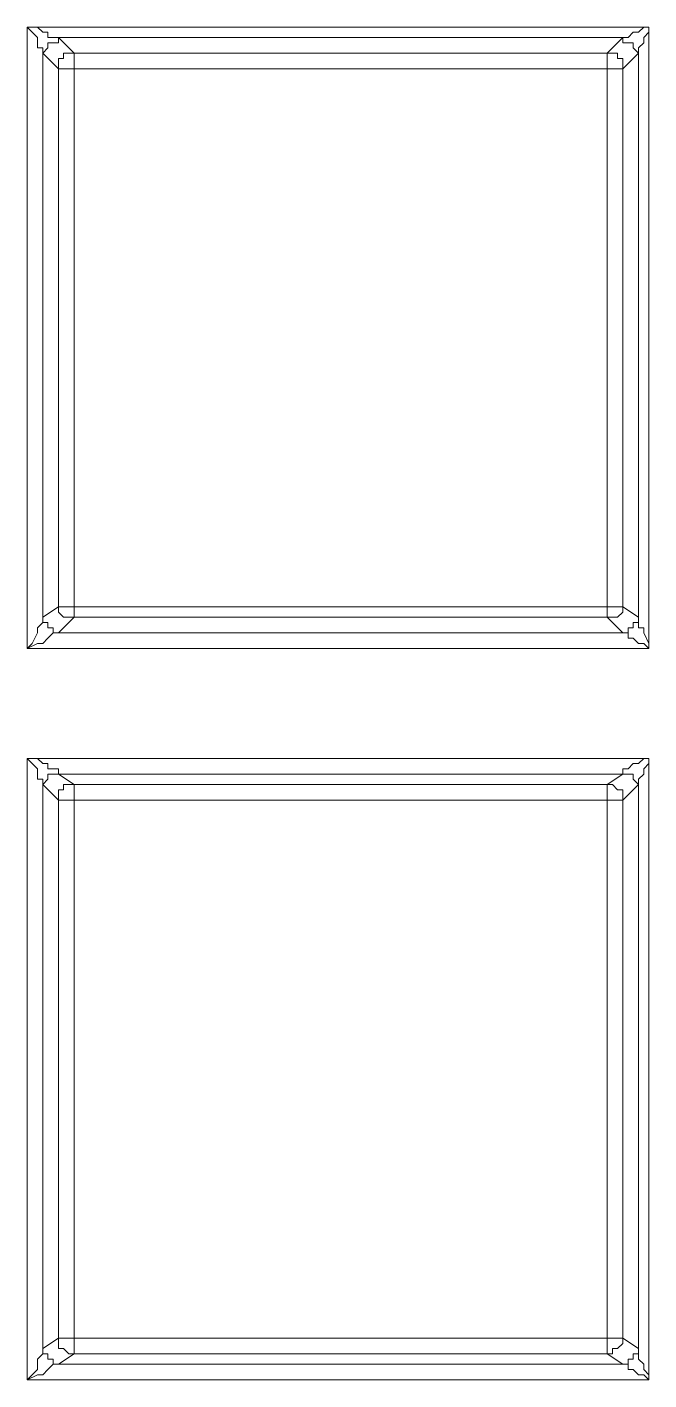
# Model space of a CAD drawing. Header units: centimetres. Extents: x -12.2 to 12.2, y -6.1 to 6.1.
# Drawn here: x -5.472 to -5.052, y -4.715 to -3.801 of the extents above; entities that cross this region are included whole.
import ezdxf

# ---------------------------------------------------------------- set-up
doc = ezdxf.new("R2010")
doc.units = ezdxf.units.CM
doc.header["$MEASUREMENT"] = 0
doc.layers.add('Camada 1', color=7, linetype='Continuous')

msp = doc.modelspace()

# ---------------------------------------------------------------- linework, layer by layer
at = {"layer": 'Camada 1', "lineweight": 9}
for points in [[(-5.47223, -3.80126), (-5.47223, -3.80126), (-5.05242, -3.80126), (-5.05242, -3.80126)], [(-5.47223, -4.22106), (-5.47223, -4.22106), (-5.47223, -3.80126), (-5.47223, -3.80126)], [(-5.07006, -3.80831), (-5.07006, -3.80831), (-5.45106, -3.80831), (-5.45106, -3.80831)], [(-5.45106, -3.80831), (-5.45106, -3.80831), (-5.44048, -3.8189), (-5.44048, -3.8189)], [(-5.08065, -3.8189), (-5.08065, -3.8189), (-5.07006, -3.80831), (-5.07006, -3.80831)], [(-5.05242, -3.80126), (-5.05242, -3.80126), (-5.05242, -4.22106), (-5.05242, -4.22106)], [(-5.46165, -3.8189), (-5.46165, -3.8189), (-5.46165, -4.19989), (-5.46165, -4.19989)], [(-5.45106, -3.82948), (-5.45106, -3.82948), (-5.46165, -3.8189), (-5.46165, -3.8189)], [(-5.44048, -3.8189), (-5.44048, -3.8189), (-5.08065, -3.8189), (-5.08065, -3.8189)], [(-5.05948, -3.8189), (-5.05948, -3.8189), (-5.07006, -3.82948), (-5.07006, -3.82948)], [(-5.05948, -4.19989), (-5.05948, -4.19989), (-5.05948, -3.8189), (-5.05948, -3.8189)], [(-5.45106, -4.19284), (-5.45106, -4.19284), (-5.45106, -3.82948), (-5.45106, -3.82948)], [(-5.44048, -3.82948), (-5.44048, -3.82948), (-5.44048, -4.19284), (-5.44048, -4.19284)], [(-5.08065, -3.82948), (-5.08065, -3.82948), (-5.44048, -3.82948), (-5.44048, -3.82948)], [(-5.08065, -4.19284), (-5.08065, -4.19284), (-5.08065, -3.82948), (-5.08065, -3.82948)], [(-5.07006, -3.82948), (-5.07006, -3.82948), (-5.07006, -4.19284), (-5.07006, -4.19284)], [(-5.46165, -4.19989), (-5.46165, -4.19989), (-5.45106, -4.19284), (-5.45106, -4.19284)], [(-5.44048, -4.19284), (-5.44048, -4.19284), (-5.08065, -4.19284), (-5.08065, -4.19284)], [(-5.07006, -4.19284), (-5.07006, -4.19284), (-5.05948, -4.19989), (-5.05948, -4.19989)], [(-5.44048, -4.19989), (-5.44048, -4.19989), (-5.45106, -4.21048), (-5.45106, -4.21048)], [(-5.08065, -4.19989), (-5.08065, -4.19989), (-5.44048, -4.19989), (-5.44048, -4.19989)], [(-5.07006, -4.21048), (-5.07006, -4.21048), (-5.08065, -4.19989), (-5.08065, -4.19989)], [(-5.45106, -4.21048), (-5.45106, -4.21048), (-5.07006, -4.21048), (-5.07006, -4.21048)], [(-5.05242, -4.22106), (-5.05242, -4.22106), (-5.47223, -4.22106), (-5.47223, -4.22106)], [(-5.47223, -4.29515), (-5.47223, -4.29515), (-5.05242, -4.29515), (-5.05242, -4.29515)], [(-5.47223, -4.71495), (-5.47223, -4.71495), (-5.47223, -4.29515), (-5.47223, -4.29515)], [(-5.05242, -4.29515), (-5.05242, -4.29515), (-5.05242, -4.71495), (-5.05242, -4.71495)], [(-5.07006, -4.30573), (-5.07006, -4.30573), (-5.45106, -4.30573), (-5.45106, -4.30573)], [(-5.45106, -4.30573), (-5.45106, -4.30573), (-5.44048, -4.31278), (-5.44048, -4.31278)], [(-5.08065, -4.31278), (-5.08065, -4.31278), (-5.07006, -4.30573), (-5.07006, -4.30573)], [(-5.46165, -4.31278), (-5.46165, -4.31278), (-5.46165, -4.69378), (-5.46165, -4.69378)], [(-5.45106, -4.32337), (-5.45106, -4.32337), (-5.46165, -4.31278), (-5.46165, -4.31278)], [(-5.44048, -4.31278), (-5.44048, -4.31278), (-5.08065, -4.31278), (-5.08065, -4.31278)], [(-5.05948, -4.31278), (-5.05948, -4.31278), (-5.07006, -4.32337), (-5.07006, -4.32337)], [(-5.05948, -4.69378), (-5.05948, -4.69378), (-5.05948, -4.31278), (-5.05948, -4.31278)], [(-5.45106, -4.68673), (-5.45106, -4.68673), (-5.45106, -4.32337), (-5.45106, -4.32337)], [(-5.08065, -4.32337), (-5.08065, -4.32337), (-5.44048, -4.32337), (-5.44048, -4.32337)], [(-5.44048, -4.32337), (-5.44048, -4.32337), (-5.44048, -4.68673), (-5.44048, -4.68673)], [(-5.08065, -4.68673), (-5.08065, -4.68673), (-5.08065, -4.32337), (-5.08065, -4.32337)], [(-5.07006, -4.32337), (-5.07006, -4.32337), (-5.07006, -4.68673), (-5.07006, -4.68673)], [(-5.46165, -4.69378), (-5.46165, -4.69378), (-5.45106, -4.68673), (-5.45106, -4.68673)], [(-5.44048, -4.68673), (-5.44048, -4.68673), (-5.08065, -4.68673), (-5.08065, -4.68673)], [(-5.07006, -4.68673), (-5.07006, -4.68673), (-5.05948, -4.69378), (-5.05948, -4.69378)], [(-5.44048, -4.69731), (-5.44048, -4.69731), (-5.45106, -4.70437), (-5.45106, -4.70437)], [(-5.45106, -4.70437), (-5.45106, -4.70437), (-5.07006, -4.70437), (-5.07006, -4.70437)], [(-5.08065, -4.69731), (-5.08065, -4.69731), (-5.44048, -4.69731), (-5.44048, -4.69731)], [(-5.07006, -4.70437), (-5.07006, -4.70437), (-5.08065, -4.69731), (-5.08065, -4.69731)], [(-5.05242, -4.71495), (-5.05242, -4.71495), (-5.47223, -4.71495), (-5.47223, -4.71495)]]:
    msp.add_open_spline(points, degree=3, dxfattribs=at)
for points, knots in [([(-5.46165, -3.8189), (-5.46165, -3.8189), (-5.46165, -3.8189), (-5.46165, -3.8189), (-5.46165, -3.8189), (-5.46165, -3.81537), (-5.46165, -3.81537), (-5.46165, -3.81537), (-5.46517, -3.81537), (-5.46517, -3.81537), (-5.46517, -3.81537), (-5.46517, -3.81184), (-5.46517, -3.81184), (-5.46517, -3.81184), (-5.46517, -3.80831), (-5.46517, -3.80831), (-5.46517, -3.80831), (-5.4687, -3.80478), (-5.4687, -3.80478), (-5.4687, -3.80478), (-5.47223, -3.80126), (-5.47223, -3.80126)], [0, 0, 0, 0, 0.142857, 0.142857, 0.142857, 0.285714, 0.285714, 0.285714, 0.428571, 0.428571, 0.428571, 0.571429, 0.571429, 0.571429, 0.714286, 0.714286, 0.714286, 0.857143, 0.857143, 0.857143, 1, 1, 1, 1]), ([(-5.47223, -3.80126), (-5.47223, -3.80126), (-5.46517, -3.80126), (-5.46517, -3.80126), (-5.46517, -3.80126), (-5.46165, -3.80478), (-5.46165, -3.80478), (-5.46165, -3.80478), (-5.45812, -3.80478), (-5.45812, -3.80478), (-5.45812, -3.80478), (-5.45812, -3.80831), (-5.45812, -3.80831), (-5.45812, -3.80831), (-5.45459, -3.80831), (-5.45459, -3.80831), (-5.45459, -3.80831), (-5.45106, -3.80831), (-5.45106, -3.80831)], [0, 0, 0, 0, 0.166667, 0.166667, 0.166667, 0.333333, 0.333333, 0.333333, 0.5, 0.5, 0.5, 0.666667, 0.666667, 0.666667, 0.833333, 0.833333, 0.833333, 1, 1, 1, 1]), ([(-5.45106, -3.80831), (-5.45106, -3.80831), (-5.45106, -3.81184), (-5.45106, -3.81184), (-5.45106, -3.81184), (-5.45459, -3.81184), (-5.45459, -3.81184), (-5.45459, -3.81184), (-5.45812, -3.81184), (-5.45812, -3.81184), (-5.45812, -3.81184), (-5.45812, -3.81537), (-5.45812, -3.81537), (-5.45812, -3.81537), (-5.46165, -3.8189), (-5.46165, -3.8189)], [0, 0, 0, 0, 0.2, 0.2, 0.2, 0.4, 0.4, 0.4, 0.6, 0.6, 0.6, 0.8, 0.8, 0.8, 1, 1, 1, 1]), ([(-5.07006, -3.80831), (-5.07006, -3.80831), (-5.07006, -3.80831), (-5.07006, -3.80831), (-5.07006, -3.80831), (-5.06654, -3.80831), (-5.06654, -3.80831), (-5.06654, -3.80831), (-5.06301, -3.80478), (-5.06301, -3.80478), (-5.06301, -3.80478), (-5.05948, -3.80478), (-5.05948, -3.80478), (-5.05948, -3.80478), (-5.05595, -3.80126), (-5.05595, -3.80126), (-5.05595, -3.80126), (-5.05242, -3.80126), (-5.05242, -3.80126)], [0, 0, 0, 0, 0.166667, 0.166667, 0.166667, 0.333333, 0.333333, 0.333333, 0.5, 0.5, 0.5, 0.666667, 0.666667, 0.666667, 0.833333, 0.833333, 0.833333, 1, 1, 1, 1]), ([(-5.05948, -3.8189), (-5.05948, -3.8189), (-5.05948, -3.8189), (-5.05948, -3.8189), (-5.05948, -3.8189), (-5.06301, -3.81537), (-5.06301, -3.81537), (-5.06301, -3.81537), (-5.06301, -3.81184), (-5.06301, -3.81184), (-5.06301, -3.81184), (-5.06654, -3.81184), (-5.06654, -3.81184), (-5.06654, -3.81184), (-5.07006, -3.81184), (-5.07006, -3.81184), (-5.07006, -3.81184), (-5.07006, -3.80831), (-5.07006, -3.80831)], [0, 0, 0, 0, 0.166667, 0.166667, 0.166667, 0.333333, 0.333333, 0.333333, 0.5, 0.5, 0.5, 0.666667, 0.666667, 0.666667, 0.833333, 0.833333, 0.833333, 1, 1, 1, 1]), ([(-5.05242, -3.80126), (-5.05242, -3.80126), (-5.05242, -3.80478), (-5.05242, -3.80478), (-5.05242, -3.80478), (-5.05595, -3.80831), (-5.05595, -3.80831), (-5.05595, -3.80831), (-5.05595, -3.81184), (-5.05595, -3.81184), (-5.05595, -3.81184), (-5.05948, -3.81537), (-5.05948, -3.81537), (-5.05948, -3.81537), (-5.05948, -3.8189), (-5.05948, -3.8189)], [0, 0, 0, 0, 0.2, 0.2, 0.2, 0.4, 0.4, 0.4, 0.6, 0.6, 0.6, 0.8, 0.8, 0.8, 1, 1, 1, 1]), ([(-5.44048, -3.8189), (-5.44048, -3.8189), (-5.44401, -3.8189), (-5.44401, -3.8189), (-5.44401, -3.8189), (-5.44754, -3.8189), (-5.44754, -3.8189), (-5.44754, -3.8189), (-5.44754, -3.82242), (-5.44754, -3.82242), (-5.44754, -3.82242), (-5.45106, -3.82242), (-5.45106, -3.82242), (-5.45106, -3.82242), (-5.45106, -3.82595), (-5.45106, -3.82595), (-5.45106, -3.82595), (-5.45106, -3.82948), (-5.45106, -3.82948)], [0, 0, 0, 0, 0.166667, 0.166667, 0.166667, 0.333333, 0.333333, 0.333333, 0.5, 0.5, 0.5, 0.666667, 0.666667, 0.666667, 0.833333, 0.833333, 0.833333, 1, 1, 1, 1]), ([(-5.44048, -3.8189), (-5.44048, -3.8189), (-5.44048, -3.8189), (-5.44048, -3.8189), (-5.44048, -3.8189), (-5.44048, -3.82242), (-5.44048, -3.82242), (-5.44048, -3.82242), (-5.44048, -3.82595), (-5.44048, -3.82595), (-5.44048, -3.82595), (-5.44048, -3.82948), (-5.44048, -3.82948)], [0, 0, 0, 0, 0.25, 0.25, 0.25, 0.5, 0.5, 0.5, 0.75, 0.75, 0.75, 1, 1, 1, 1]), ([(-5.07006, -3.82948), (-5.07006, -3.82948), (-5.07006, -3.82595), (-5.07006, -3.82595), (-5.07006, -3.82595), (-5.07006, -3.82242), (-5.07006, -3.82242), (-5.07006, -3.82242), (-5.07359, -3.82242), (-5.07359, -3.82242), (-5.07359, -3.82242), (-5.07359, -3.8189), (-5.07359, -3.8189), (-5.07359, -3.8189), (-5.07712, -3.8189), (-5.07712, -3.8189), (-5.07712, -3.8189), (-5.08065, -3.8189), (-5.08065, -3.8189)], [0, 0, 0, 0, 0.166667, 0.166667, 0.166667, 0.333333, 0.333333, 0.333333, 0.5, 0.5, 0.5, 0.666667, 0.666667, 0.666667, 0.833333, 0.833333, 0.833333, 1, 1, 1, 1]), ([(-5.08065, -3.8189), (-5.08065, -3.8189), (-5.08065, -3.8189), (-5.08065, -3.8189), (-5.08065, -3.8189), (-5.08065, -3.82242), (-5.08065, -3.82242), (-5.08065, -3.82242), (-5.08065, -3.82595), (-5.08065, -3.82595), (-5.08065, -3.82595), (-5.08065, -3.82948), (-5.08065, -3.82948)], [0, 0, 0, 0, 0.25, 0.25, 0.25, 0.5, 0.5, 0.5, 0.75, 0.75, 0.75, 1, 1, 1, 1]), ([(-5.44048, -3.82948), (-5.44048, -3.82948), (-5.44401, -3.82948), (-5.44401, -3.82948), (-5.44401, -3.82948), (-5.44754, -3.82948), (-5.44754, -3.82948), (-5.44754, -3.82948), (-5.45106, -3.82948), (-5.45106, -3.82948)], [0, 0, 0, 0, 0.333333, 0.333333, 0.333333, 0.666667, 0.666667, 0.666667, 1, 1, 1, 1]), ([(-5.07006, -3.82948), (-5.07006, -3.82948), (-5.07006, -3.82948), (-5.07006, -3.82948), (-5.07006, -3.82948), (-5.07359, -3.82948), (-5.07359, -3.82948), (-5.07359, -3.82948), (-5.07712, -3.82948), (-5.07712, -3.82948), (-5.07712, -3.82948), (-5.08065, -3.82948), (-5.08065, -3.82948)], [0, 0, 0, 0, 0.25, 0.25, 0.25, 0.5, 0.5, 0.5, 0.75, 0.75, 0.75, 1, 1, 1, 1]), ([(-5.45106, -4.19284), (-5.45106, -4.19284), (-5.45106, -4.19284), (-5.45106, -4.19284), (-5.45106, -4.19284), (-5.45106, -4.19637), (-5.45106, -4.19637), (-5.45106, -4.19637), (-5.44754, -4.19989), (-5.44754, -4.19989), (-5.44754, -4.19989), (-5.44401, -4.19989), (-5.44401, -4.19989), (-5.44401, -4.19989), (-5.44048, -4.19989), (-5.44048, -4.19989)], [0, 0, 0, 0, 0.2, 0.2, 0.2, 0.4, 0.4, 0.4, 0.6, 0.6, 0.6, 0.8, 0.8, 0.8, 1, 1, 1, 1]), ([(-5.44048, -4.19284), (-5.44048, -4.19284), (-5.44401, -4.19284), (-5.44401, -4.19284), (-5.44401, -4.19284), (-5.44754, -4.19284), (-5.44754, -4.19284), (-5.44754, -4.19284), (-5.45106, -4.19284), (-5.45106, -4.19284)], [0, 0, 0, 0, 0.333333, 0.333333, 0.333333, 0.666667, 0.666667, 0.666667, 1, 1, 1, 1]), ([(-5.44048, -4.19284), (-5.44048, -4.19284), (-5.44048, -4.19284), (-5.44048, -4.19284), (-5.44048, -4.19284), (-5.44048, -4.19637), (-5.44048, -4.19637), (-5.44048, -4.19637), (-5.44048, -4.19989), (-5.44048, -4.19989)], [0, 0, 0, 0, 0.333333, 0.333333, 0.333333, 0.666667, 0.666667, 0.666667, 1, 1, 1, 1]), ([(-5.07006, -4.19284), (-5.07006, -4.19284), (-5.07006, -4.19284), (-5.07006, -4.19284), (-5.07006, -4.19284), (-5.07006, -4.19637), (-5.07006, -4.19637), (-5.07006, -4.19637), (-5.07359, -4.19989), (-5.07359, -4.19989), (-5.07359, -4.19989), (-5.07712, -4.19989), (-5.07712, -4.19989), (-5.07712, -4.19989), (-5.08065, -4.19989), (-5.08065, -4.19989)], [0, 0, 0, 0, 0.2, 0.2, 0.2, 0.4, 0.4, 0.4, 0.6, 0.6, 0.6, 0.8, 0.8, 0.8, 1, 1, 1, 1]), ([(-5.08065, -4.19284), (-5.08065, -4.19284), (-5.08065, -4.19284), (-5.08065, -4.19284), (-5.08065, -4.19284), (-5.08065, -4.19637), (-5.08065, -4.19637), (-5.08065, -4.19637), (-5.08065, -4.19989), (-5.08065, -4.19989)], [0, 0, 0, 0, 0.333333, 0.333333, 0.333333, 0.666667, 0.666667, 0.666667, 1, 1, 1, 1]), ([(-5.07006, -4.19284), (-5.07006, -4.19284), (-5.07006, -4.19284), (-5.07006, -4.19284), (-5.07006, -4.19284), (-5.07359, -4.19284), (-5.07359, -4.19284), (-5.07359, -4.19284), (-5.07712, -4.19284), (-5.07712, -4.19284), (-5.07712, -4.19284), (-5.08065, -4.19284), (-5.08065, -4.19284)], [0, 0, 0, 0, 0.25, 0.25, 0.25, 0.5, 0.5, 0.5, 0.75, 0.75, 0.75, 1, 1, 1, 1]), ([(-5.47223, -4.22106), (-5.47223, -4.22106), (-5.4687, -4.21753), (-5.4687, -4.21753), (-5.4687, -4.21753), (-5.46517, -4.21048), (-5.46517, -4.21048), (-5.46517, -4.21048), (-5.46517, -4.20695), (-5.46517, -4.20695), (-5.46517, -4.20695), (-5.46165, -4.20342), (-5.46165, -4.20342), (-5.46165, -4.20342), (-5.46165, -4.19989), (-5.46165, -4.19989)], [0, 0, 0, 0, 0.2, 0.2, 0.2, 0.4, 0.4, 0.4, 0.6, 0.6, 0.6, 0.8, 0.8, 0.8, 1, 1, 1, 1]), ([(-5.46165, -4.19989), (-5.46165, -4.19989), (-5.46165, -4.20342), (-5.46165, -4.20342), (-5.46165, -4.20342), (-5.45812, -4.20342), (-5.45812, -4.20342), (-5.45812, -4.20342), (-5.45812, -4.20695), (-5.45812, -4.20695), (-5.45812, -4.20695), (-5.45459, -4.20695), (-5.45459, -4.20695), (-5.45459, -4.20695), (-5.45459, -4.21048), (-5.45459, -4.21048), (-5.45459, -4.21048), (-5.45106, -4.21048), (-5.45106, -4.21048)], [0, 0, 0, 0, 0.166667, 0.166667, 0.166667, 0.333333, 0.333333, 0.333333, 0.5, 0.5, 0.5, 0.666667, 0.666667, 0.666667, 0.833333, 0.833333, 0.833333, 1, 1, 1, 1]), ([(-5.05948, -4.19989), (-5.05948, -4.19989), (-5.05948, -4.20342), (-5.05948, -4.20342), (-5.05948, -4.20342), (-5.06301, -4.20342), (-5.06301, -4.20342), (-5.06301, -4.20342), (-5.06301, -4.20695), (-5.06301, -4.20695), (-5.06301, -4.20695), (-5.06654, -4.20695), (-5.06654, -4.20695), (-5.06654, -4.20695), (-5.06654, -4.21048), (-5.06654, -4.21048), (-5.06654, -4.21048), (-5.07006, -4.21048), (-5.07006, -4.21048)], [0, 0, 0, 0, 0.166667, 0.166667, 0.166667, 0.333333, 0.333333, 0.333333, 0.5, 0.5, 0.5, 0.666667, 0.666667, 0.666667, 0.833333, 0.833333, 0.833333, 1, 1, 1, 1]), ([(-5.05948, -4.19989), (-5.05948, -4.19989), (-5.05948, -4.19989), (-5.05948, -4.19989), (-5.05948, -4.19989), (-5.05948, -4.20342), (-5.05948, -4.20342), (-5.05948, -4.20342), (-5.05948, -4.20695), (-5.05948, -4.20695), (-5.05948, -4.20695), (-5.05595, -4.20695), (-5.05595, -4.20695), (-5.05595, -4.20695), (-5.05595, -4.21048), (-5.05595, -4.21048), (-5.05595, -4.21048), (-5.05242, -4.21753), (-5.05242, -4.21753), (-5.05242, -4.21753), (-5.05242, -4.22106), (-5.05242, -4.22106)], [0, 0, 0, 0, 0.142857, 0.142857, 0.142857, 0.285714, 0.285714, 0.285714, 0.428571, 0.428571, 0.428571, 0.571429, 0.571429, 0.571429, 0.714286, 0.714286, 0.714286, 0.857143, 0.857143, 0.857143, 1, 1, 1, 1]), ([(-5.45106, -4.21048), (-5.45106, -4.21048), (-5.45106, -4.21048), (-5.45106, -4.21048), (-5.45106, -4.21048), (-5.45459, -4.21048), (-5.45459, -4.21048), (-5.45459, -4.21048), (-5.45812, -4.21401), (-5.45812, -4.21401), (-5.45812, -4.21401), (-5.46165, -4.21753), (-5.46165, -4.21753), (-5.46165, -4.21753), (-5.46517, -4.21753), (-5.46517, -4.21753), (-5.46517, -4.21753), (-5.47223, -4.22106), (-5.47223, -4.22106)], [0, 0, 0, 0, 0.166667, 0.166667, 0.166667, 0.333333, 0.333333, 0.333333, 0.5, 0.5, 0.5, 0.666667, 0.666667, 0.666667, 0.833333, 0.833333, 0.833333, 1, 1, 1, 1]), ([(-5.05242, -4.22106), (-5.05242, -4.22106), (-5.05595, -4.21753), (-5.05595, -4.21753), (-5.05595, -4.21753), (-5.05948, -4.21753), (-5.05948, -4.21753), (-5.05948, -4.21753), (-5.06301, -4.21401), (-5.06301, -4.21401), (-5.06301, -4.21401), (-5.06654, -4.21401), (-5.06654, -4.21401), (-5.06654, -4.21401), (-5.06654, -4.21048), (-5.06654, -4.21048), (-5.06654, -4.21048), (-5.07006, -4.21048), (-5.07006, -4.21048)], [0, 0, 0, 0, 0.166667, 0.166667, 0.166667, 0.333333, 0.333333, 0.333333, 0.5, 0.5, 0.5, 0.666667, 0.666667, 0.666667, 0.833333, 0.833333, 0.833333, 1, 1, 1, 1]), ([(-5.47223, -4.29515), (-5.47223, -4.29515), (-5.46517, -4.29515), (-5.46517, -4.29515), (-5.46517, -4.29515), (-5.46165, -4.29867), (-5.46165, -4.29867), (-5.46165, -4.29867), (-5.45812, -4.29867), (-5.45812, -4.29867), (-5.45812, -4.29867), (-5.45812, -4.3022), (-5.45812, -4.3022), (-5.45812, -4.3022), (-5.45459, -4.3022), (-5.45459, -4.3022), (-5.45459, -4.3022), (-5.45106, -4.3022), (-5.45106, -4.3022), (-5.45106, -4.3022), (-5.45106, -4.30573), (-5.45106, -4.30573)], [0, 0, 0, 0, 0.142857, 0.142857, 0.142857, 0.285714, 0.285714, 0.285714, 0.428571, 0.428571, 0.428571, 0.571429, 0.571429, 0.571429, 0.714286, 0.714286, 0.714286, 0.857143, 0.857143, 0.857143, 1, 1, 1, 1]), ([(-5.46165, -4.31278), (-5.46165, -4.31278), (-5.46165, -4.31278), (-5.46165, -4.31278), (-5.46165, -4.31278), (-5.46165, -4.30926), (-5.46165, -4.30926), (-5.46165, -4.30926), (-5.46517, -4.30926), (-5.46517, -4.30926), (-5.46517, -4.30926), (-5.46517, -4.30573), (-5.46517, -4.30573), (-5.46517, -4.30573), (-5.46517, -4.3022), (-5.46517, -4.3022), (-5.46517, -4.3022), (-5.4687, -4.29867), (-5.4687, -4.29867), (-5.4687, -4.29867), (-5.47223, -4.29515), (-5.47223, -4.29515)], [0, 0, 0, 0, 0.142857, 0.142857, 0.142857, 0.285714, 0.285714, 0.285714, 0.428571, 0.428571, 0.428571, 0.571429, 0.571429, 0.571429, 0.714286, 0.714286, 0.714286, 0.857143, 0.857143, 0.857143, 1, 1, 1, 1]), ([(-5.07006, -4.30573), (-5.07006, -4.30573), (-5.07006, -4.30573), (-5.07006, -4.30573), (-5.07006, -4.30573), (-5.07006, -4.3022), (-5.07006, -4.3022), (-5.07006, -4.3022), (-5.06654, -4.3022), (-5.06654, -4.3022), (-5.06654, -4.3022), (-5.06301, -4.29867), (-5.06301, -4.29867), (-5.06301, -4.29867), (-5.05948, -4.29867), (-5.05948, -4.29867), (-5.05948, -4.29867), (-5.05595, -4.29515), (-5.05595, -4.29515), (-5.05595, -4.29515), (-5.05242, -4.29515), (-5.05242, -4.29515)], [0, 0, 0, 0, 0.142857, 0.142857, 0.142857, 0.285714, 0.285714, 0.285714, 0.428571, 0.428571, 0.428571, 0.571429, 0.571429, 0.571429, 0.714286, 0.714286, 0.714286, 0.857143, 0.857143, 0.857143, 1, 1, 1, 1]), ([(-5.05242, -4.29515), (-5.05242, -4.29515), (-5.05242, -4.29867), (-5.05242, -4.29867), (-5.05242, -4.29867), (-5.05595, -4.3022), (-5.05595, -4.3022), (-5.05595, -4.3022), (-5.05595, -4.30573), (-5.05595, -4.30573), (-5.05595, -4.30573), (-5.05948, -4.30926), (-5.05948, -4.30926), (-5.05948, -4.30926), (-5.05948, -4.31278), (-5.05948, -4.31278)], [0, 0, 0, 0, 0.2, 0.2, 0.2, 0.4, 0.4, 0.4, 0.6, 0.6, 0.6, 0.8, 0.8, 0.8, 1, 1, 1, 1]), ([(-5.45106, -4.30573), (-5.45106, -4.30573), (-5.45106, -4.30573), (-5.45106, -4.30573), (-5.45106, -4.30573), (-5.45459, -4.30573), (-5.45459, -4.30573), (-5.45459, -4.30573), (-5.45812, -4.30573), (-5.45812, -4.30573), (-5.45812, -4.30573), (-5.45812, -4.30926), (-5.45812, -4.30926), (-5.45812, -4.30926), (-5.46165, -4.31278), (-5.46165, -4.31278)], [0, 0, 0, 0, 0.2, 0.2, 0.2, 0.4, 0.4, 0.4, 0.6, 0.6, 0.6, 0.8, 0.8, 0.8, 1, 1, 1, 1]), ([(-5.07006, -4.30573), (-5.07006, -4.30573), (-5.07006, -4.30573), (-5.07006, -4.30573), (-5.07006, -4.30573), (-5.06654, -4.30573), (-5.06654, -4.30573), (-5.06654, -4.30573), (-5.06301, -4.30573), (-5.06301, -4.30573), (-5.06301, -4.30573), (-5.06301, -4.30926), (-5.06301, -4.30926), (-5.06301, -4.30926), (-5.05948, -4.31278), (-5.05948, -4.31278)], [0, 0, 0, 0, 0.2, 0.2, 0.2, 0.4, 0.4, 0.4, 0.6, 0.6, 0.6, 0.8, 0.8, 0.8, 1, 1, 1, 1]), ([(-5.44048, -4.31278), (-5.44048, -4.31278), (-5.44401, -4.31278), (-5.44401, -4.31278), (-5.44401, -4.31278), (-5.44754, -4.31278), (-5.44754, -4.31278), (-5.44754, -4.31278), (-5.44754, -4.31631), (-5.44754, -4.31631), (-5.44754, -4.31631), (-5.45106, -4.31631), (-5.45106, -4.31631), (-5.45106, -4.31631), (-5.45106, -4.31984), (-5.45106, -4.31984), (-5.45106, -4.31984), (-5.45106, -4.32337), (-5.45106, -4.32337)], [0, 0, 0, 0, 0.166667, 0.166667, 0.166667, 0.333333, 0.333333, 0.333333, 0.5, 0.5, 0.5, 0.666667, 0.666667, 0.666667, 0.833333, 0.833333, 0.833333, 1, 1, 1, 1]), ([(-5.44048, -4.31278), (-5.44048, -4.31278), (-5.44048, -4.31278), (-5.44048, -4.31278), (-5.44048, -4.31278), (-5.44048, -4.31631), (-5.44048, -4.31631), (-5.44048, -4.31631), (-5.44048, -4.31984), (-5.44048, -4.31984), (-5.44048, -4.31984), (-5.44048, -4.32337), (-5.44048, -4.32337)], [0, 0, 0, 0, 0.25, 0.25, 0.25, 0.5, 0.5, 0.5, 0.75, 0.75, 0.75, 1, 1, 1, 1]), ([(-5.08065, -4.31278), (-5.08065, -4.31278), (-5.07712, -4.31278), (-5.07712, -4.31278), (-5.07712, -4.31278), (-5.07359, -4.31631), (-5.07359, -4.31631), (-5.07359, -4.31631), (-5.07006, -4.31631), (-5.07006, -4.31631), (-5.07006, -4.31631), (-5.07006, -4.31984), (-5.07006, -4.31984), (-5.07006, -4.31984), (-5.07006, -4.32337), (-5.07006, -4.32337)], [0, 0, 0, 0, 0.2, 0.2, 0.2, 0.4, 0.4, 0.4, 0.6, 0.6, 0.6, 0.8, 0.8, 0.8, 1, 1, 1, 1]), ([(-5.08065, -4.31278), (-5.08065, -4.31278), (-5.08065, -4.31278), (-5.08065, -4.31278), (-5.08065, -4.31278), (-5.08065, -4.31631), (-5.08065, -4.31631), (-5.08065, -4.31631), (-5.08065, -4.31984), (-5.08065, -4.31984), (-5.08065, -4.31984), (-5.08065, -4.32337), (-5.08065, -4.32337)], [0, 0, 0, 0, 0.25, 0.25, 0.25, 0.5, 0.5, 0.5, 0.75, 0.75, 0.75, 1, 1, 1, 1]), ([(-5.45106, -4.32337), (-5.45106, -4.32337), (-5.45106, -4.32337), (-5.45106, -4.32337), (-5.45106, -4.32337), (-5.44754, -4.32337), (-5.44754, -4.32337), (-5.44754, -4.32337), (-5.44401, -4.32337), (-5.44401, -4.32337), (-5.44401, -4.32337), (-5.44048, -4.32337), (-5.44048, -4.32337)], [0, 0, 0, 0, 0.25, 0.25, 0.25, 0.5, 0.5, 0.5, 0.75, 0.75, 0.75, 1, 1, 1, 1]), ([(-5.08065, -4.32337), (-5.08065, -4.32337), (-5.07712, -4.32337), (-5.07712, -4.32337), (-5.07712, -4.32337), (-5.07359, -4.32337), (-5.07359, -4.32337), (-5.07359, -4.32337), (-5.07006, -4.32337), (-5.07006, -4.32337)], [0, 0, 0, 0, 0.333333, 0.333333, 0.333333, 0.666667, 0.666667, 0.666667, 1, 1, 1, 1]), ([(-5.45106, -4.68673), (-5.45106, -4.68673), (-5.45106, -4.68673), (-5.45106, -4.68673), (-5.45106, -4.68673), (-5.45106, -4.69026), (-5.45106, -4.69026), (-5.45106, -4.69026), (-5.45106, -4.69378), (-5.45106, -4.69378), (-5.45106, -4.69378), (-5.44754, -4.69378), (-5.44754, -4.69378), (-5.44754, -4.69378), (-5.44401, -4.69731), (-5.44401, -4.69731), (-5.44401, -4.69731), (-5.44048, -4.69731), (-5.44048, -4.69731)], [0, 0, 0, 0, 0.166667, 0.166667, 0.166667, 0.333333, 0.333333, 0.333333, 0.5, 0.5, 0.5, 0.666667, 0.666667, 0.666667, 0.833333, 0.833333, 0.833333, 1, 1, 1, 1]), ([(-5.45106, -4.68673), (-5.45106, -4.68673), (-5.45106, -4.68673), (-5.45106, -4.68673), (-5.45106, -4.68673), (-5.44754, -4.68673), (-5.44754, -4.68673), (-5.44754, -4.68673), (-5.44401, -4.68673), (-5.44401, -4.68673), (-5.44401, -4.68673), (-5.44048, -4.68673), (-5.44048, -4.68673)], [0, 0, 0, 0, 0.25, 0.25, 0.25, 0.5, 0.5, 0.5, 0.75, 0.75, 0.75, 1, 1, 1, 1]), ([(-5.44048, -4.68673), (-5.44048, -4.68673), (-5.44048, -4.68673), (-5.44048, -4.68673), (-5.44048, -4.68673), (-5.44048, -4.69026), (-5.44048, -4.69026), (-5.44048, -4.69026), (-5.44048, -4.69378), (-5.44048, -4.69378), (-5.44048, -4.69378), (-5.44048, -4.69731), (-5.44048, -4.69731)], [0, 0, 0, 0, 0.25, 0.25, 0.25, 0.5, 0.5, 0.5, 0.75, 0.75, 0.75, 1, 1, 1, 1]), ([(-5.08065, -4.69731), (-5.08065, -4.69731), (-5.07712, -4.69731), (-5.07712, -4.69731), (-5.07712, -4.69731), (-5.07712, -4.69378), (-5.07712, -4.69378), (-5.07712, -4.69378), (-5.07359, -4.69378), (-5.07359, -4.69378), (-5.07359, -4.69378), (-5.07006, -4.69026), (-5.07006, -4.69026), (-5.07006, -4.69026), (-5.07006, -4.68673), (-5.07006, -4.68673)], [0, 0, 0, 0, 0.2, 0.2, 0.2, 0.4, 0.4, 0.4, 0.6, 0.6, 0.6, 0.8, 0.8, 0.8, 1, 1, 1, 1]), ([(-5.08065, -4.68673), (-5.08065, -4.68673), (-5.08065, -4.68673), (-5.08065, -4.68673), (-5.08065, -4.68673), (-5.08065, -4.69026), (-5.08065, -4.69026), (-5.08065, -4.69026), (-5.08065, -4.69378), (-5.08065, -4.69378), (-5.08065, -4.69378), (-5.08065, -4.69731), (-5.08065, -4.69731)], [0, 0, 0, 0, 0.25, 0.25, 0.25, 0.5, 0.5, 0.5, 0.75, 0.75, 0.75, 1, 1, 1, 1]), ([(-5.08065, -4.68673), (-5.08065, -4.68673), (-5.07712, -4.68673), (-5.07712, -4.68673), (-5.07712, -4.68673), (-5.07359, -4.68673), (-5.07359, -4.68673), (-5.07359, -4.68673), (-5.07006, -4.68673), (-5.07006, -4.68673)], [0, 0, 0, 0, 0.333333, 0.333333, 0.333333, 0.666667, 0.666667, 0.666667, 1, 1, 1, 1]), ([(-5.47223, -4.71495), (-5.47223, -4.71495), (-5.4687, -4.71142), (-5.4687, -4.71142), (-5.4687, -4.71142), (-5.46517, -4.70789), (-5.46517, -4.70789), (-5.46517, -4.70789), (-5.46517, -4.70437), (-5.46517, -4.70437), (-5.46517, -4.70437), (-5.46517, -4.70084), (-5.46517, -4.70084), (-5.46517, -4.70084), (-5.46165, -4.69731), (-5.46165, -4.69731), (-5.46165, -4.69731), (-5.46165, -4.69378), (-5.46165, -4.69378)], [0, 0, 0, 0, 0.166667, 0.166667, 0.166667, 0.333333, 0.333333, 0.333333, 0.5, 0.5, 0.5, 0.666667, 0.666667, 0.666667, 0.833333, 0.833333, 0.833333, 1, 1, 1, 1]), ([(-5.46165, -4.69378), (-5.46165, -4.69378), (-5.46165, -4.69731), (-5.46165, -4.69731), (-5.46165, -4.69731), (-5.45812, -4.69731), (-5.45812, -4.69731), (-5.45812, -4.69731), (-5.45812, -4.70084), (-5.45812, -4.70084), (-5.45812, -4.70084), (-5.45459, -4.70084), (-5.45459, -4.70084), (-5.45459, -4.70084), (-5.45459, -4.70437), (-5.45459, -4.70437), (-5.45459, -4.70437), (-5.45106, -4.70437), (-5.45106, -4.70437)], [0, 0, 0, 0, 0.166667, 0.166667, 0.166667, 0.333333, 0.333333, 0.333333, 0.5, 0.5, 0.5, 0.666667, 0.666667, 0.666667, 0.833333, 0.833333, 0.833333, 1, 1, 1, 1]), ([(-5.07006, -4.70437), (-5.07006, -4.70437), (-5.07006, -4.70437), (-5.07006, -4.70437), (-5.07006, -4.70437), (-5.06654, -4.70437), (-5.06654, -4.70437), (-5.06654, -4.70437), (-5.06654, -4.70084), (-5.06654, -4.70084), (-5.06654, -4.70084), (-5.06301, -4.70084), (-5.06301, -4.70084), (-5.06301, -4.70084), (-5.06301, -4.69731), (-5.06301, -4.69731), (-5.06301, -4.69731), (-5.05948, -4.69731), (-5.05948, -4.69731), (-5.05948, -4.69731), (-5.05948, -4.69378), (-5.05948, -4.69378)], [0, 0, 0, 0, 0.142857, 0.142857, 0.142857, 0.285714, 0.285714, 0.285714, 0.428571, 0.428571, 0.428571, 0.571429, 0.571429, 0.571429, 0.714286, 0.714286, 0.714286, 0.857143, 0.857143, 0.857143, 1, 1, 1, 1]), ([(-5.05948, -4.69378), (-5.05948, -4.69378), (-5.05948, -4.69378), (-5.05948, -4.69378), (-5.05948, -4.69378), (-5.05948, -4.69731), (-5.05948, -4.69731), (-5.05948, -4.69731), (-5.05948, -4.70084), (-5.05948, -4.70084), (-5.05948, -4.70084), (-5.05595, -4.70437), (-5.05595, -4.70437), (-5.05595, -4.70437), (-5.05595, -4.70789), (-5.05595, -4.70789), (-5.05595, -4.70789), (-5.05242, -4.71142), (-5.05242, -4.71142), (-5.05242, -4.71142), (-5.05242, -4.71495), (-5.05242, -4.71495)], [0, 0, 0, 0, 0.142857, 0.142857, 0.142857, 0.285714, 0.285714, 0.285714, 0.428571, 0.428571, 0.428571, 0.571429, 0.571429, 0.571429, 0.714286, 0.714286, 0.714286, 0.857143, 0.857143, 0.857143, 1, 1, 1, 1]), ([(-5.45106, -4.70437), (-5.45106, -4.70437), (-5.45106, -4.70437), (-5.45106, -4.70437), (-5.45106, -4.70437), (-5.45459, -4.70437), (-5.45459, -4.70437), (-5.45459, -4.70437), (-5.45812, -4.70789), (-5.45812, -4.70789), (-5.45812, -4.70789), (-5.46165, -4.71142), (-5.46165, -4.71142), (-5.46165, -4.71142), (-5.46517, -4.71142), (-5.46517, -4.71142), (-5.46517, -4.71142), (-5.47223, -4.71495), (-5.47223, -4.71495)], [0, 0, 0, 0, 0.166667, 0.166667, 0.166667, 0.333333, 0.333333, 0.333333, 0.5, 0.5, 0.5, 0.666667, 0.666667, 0.666667, 0.833333, 0.833333, 0.833333, 1, 1, 1, 1]), ([(-5.05242, -4.71495), (-5.05242, -4.71495), (-5.05595, -4.71142), (-5.05595, -4.71142), (-5.05595, -4.71142), (-5.05948, -4.71142), (-5.05948, -4.71142), (-5.05948, -4.71142), (-5.06301, -4.70789), (-5.06301, -4.70789), (-5.06301, -4.70789), (-5.06654, -4.70789), (-5.06654, -4.70789), (-5.06654, -4.70789), (-5.06654, -4.70437), (-5.06654, -4.70437), (-5.06654, -4.70437), (-5.07006, -4.70437), (-5.07006, -4.70437)], [0, 0, 0, 0, 0.166667, 0.166667, 0.166667, 0.333333, 0.333333, 0.333333, 0.5, 0.5, 0.5, 0.666667, 0.666667, 0.666667, 0.833333, 0.833333, 0.833333, 1, 1, 1, 1])]:
    msp.add_open_spline(points, degree=3, knots=knots, dxfattribs=at)

doc.saveas('drawing.dxf')
